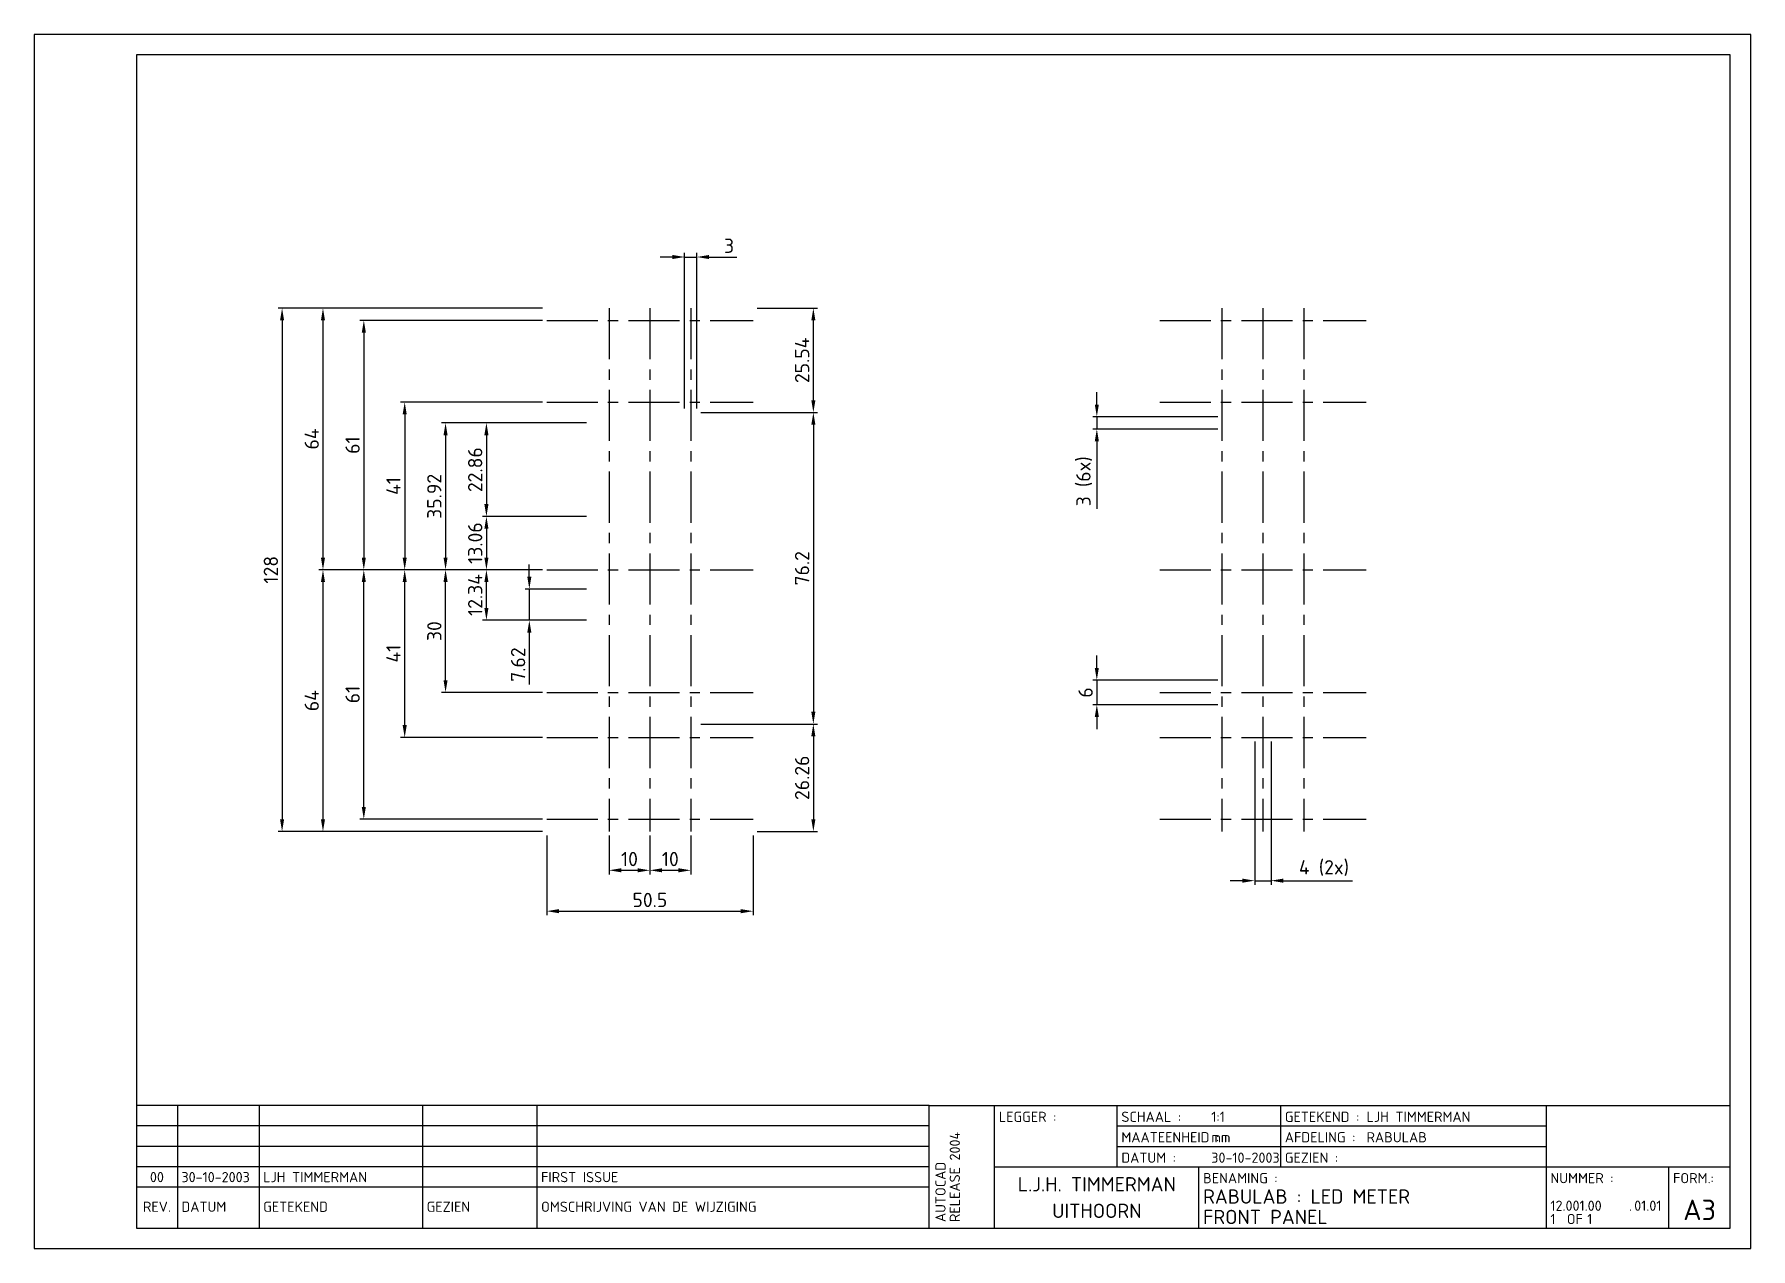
# Paper-space layout 'Layout1' of a CAD drawing. Extents: x 0 to 420, y 0 to 297.
# The model-space entities are those that its viewports show. They can reach past a viewport. Long polylines and large blocks are cut down to what shows.
import ezdxf
from ezdxf.enums import TextEntityAlignment as Align

# ---------------------------------------------------------------- set-up
doc = ezdxf.new("R2010")
doc.units = 0
doc.header["$LTSCALE"] = 10
doc.header["$MEASUREMENT"] = 0
doc.header["$PDMODE"] = 98
doc.header["$PDSIZE"] = -3
doc.linetypes.add('CENTER', pattern=[2, 1.25, -0.25, 0.25, -0.25])
doc.layers.get('0').update_dxf_attribs({"linetype": 'CONTINUOUS'})
doc.layers.get('DEFPOINTS').update_dxf_attribs({"linetype": 'CONTINUOUS'})
for name, color, linetype in [('DIMENSIONS', 1, 'CONTINUOUS'), ('GENERAL', 7, 'CONTINUOUS'), ('TITLEBLOCK', 7, 'CONTINUOUS')]:
    doc.layers.add(name, color=color, linetype=linetype)
doc.styles.add('ISO', font='isocpeur.ttf')
doc.dimstyles.get("Standard").update_dxf_attribs({"dimtxt": 3.5, "dimasz": 3, "dimexe": 1, "dimexo": 1, "dimgap": 1, "dimtad": 1, "dimdec": 3, "dimdsep": 46, "dimtxsty": 'ISO', "dimcen": 1, "dimclrt": 2, "dimadec": 0, "dimazin": 0, "dimtfac": 1, "dimtdec": 3, "dimtmove": 0, "dimatfit": 3, "dimfxl": 0, "dimtolj": 1, "dimarcsym": 0})

# ---------------------------------------------------------------- blocks, each defined once
blk = doc.blocks.new('A3')
at = {"layer": 'TITLEBLOCK', "color": 3}
for p, q in [((219, 35), (25, 35)), ((219, 35), (415, 35)), ((219, 5), (219, 35)), ((235, 5), (235, 35)), ((265, 20), (265, 35)), ((305, 20), (305, 35)), ((370, 5), (370, 35)), ((265, 30), (370, 30)), ((265, 25), (370, 25)), ((235, 20), (415, 20)), ((285, 5), (285, 20)), ((400, 5), (400, 20)), ((219, 15), (25, 15))]:
    blk.add_line(p, q, dxfattribs=at)
at = {"layer": 'TITLEBLOCK'}
for p, q in [((35, 35), (35, 5)), ((55, 35), (55, 5)), ((95, 35), (95, 5)), ((123, 35), (123, 5)), ((219, 30), (25, 30)), ((219, 25), (25, 25)), ((219, 20), (25, 20))]:
    blk.add_line(p, q, dxfattribs=at)
at = {"layer": 'TITLEBLOCK', "color": 1}
blk.add_lwpolyline([(0, 0), (420, 0), (420, 297), (0, 297)], close=True, dxfattribs=at)
at = {"layer": 'TITLEBLOCK', "color": 4}
blk.add_lwpolyline([(25, 5), (415, 5), (415, 292), (25, 292), (25, 5)], dxfattribs=at)
at = {"layer": 'TITLEBLOCK', "style": 'ISO'}
for s, p in [('LEGGER :', (236, 31)), ('SCHAAL :', (266, 31)), ('GETEKEND :', (306, 31)), ('MAATEENHEID :', (266, 26)), ('AFDELING :', (306, 26)), ('DATUM :', (266, 21)), ('GEZIEN :', (306, 21)), ('BENAMING :', (286, 16)), ('NUMMER :', (371, 16)), ('FORM.:', (401, 16)), ('DATUM', (36, 9)), ('GETEKEND', (56, 9)), ('GEZIEN', (96, 9)), ('OMSCHRIJVING VAN DE WIJZIGING', (124, 9)), ('OF', (375, 6)), ('.', (390.25, 9.25))]:
    blk.add_text(s, height=2.5, dxfattribs=at).set_placement(p)
blk.add_text('REV.', height=2.5, dxfattribs=at).set_placement((30, 9), align=Align.CENTER)
for tag, p in [('REV4', (30, 31.25)), ('REV3', (30, 26.25)), ('REV2', (30, 21.25)), ('REV1', (30, 16.25))]:
    blk.add_attdef(tag, text='', height=2.5, dxfattribs=at).set_placement(p, align=Align.CENTER)
for tag, p in [('DATUM4', (36, 31.25)), ('GET4', (56, 31.25)), ('GEZ4', (96, 31.25)), ('OMSCHR4', (124, 31.25)), ('DATUM3', (36, 26.25)), ('GET3', (56, 26.25)), ('GEZ3', (96, 26.25)), ('OMSCHR3', (124, 26.25)), ('DATUM2', (36, 21.25)), ('GET2', (56, 21.25)), ('GEZ2', (96, 21.25)), ('OMSCHR2', (124, 21.25)), ('DATUM1', (36, 16.25)), ('GET1', (56, 16.25)), ('GEZ1', (96, 16.25)), ('OMSCHR1', (124, 16.25))]:
    blk.add_attdef(tag, p, '', height=2.5, dxfattribs=at)
at = {"layer": 'TITLEBLOCK', "color": 2, "style": 'ISO'}
for tag, p, height in [('S', (288, 31), 2.5), ('GET', (326, 31), 2.5), ('OPM1', (371, 31), 2.5), ('ME', (288, 26), 2.5), ('AFD', (326, 26), 2.5), ('OPM2', (371, 26), 2.5), ('LDATUM', (245.5, 21), 2.5), ('DATUM', (288, 21), 2.5), ('GEZ', (326, 21), 2.5), ('OPM3', (371, 21), 2.5), ('BEN1', (286, 11), 3.5), ('CAT', (371, 12.5), 2.5), ('INST', (378, 12.5), 2.5), ('BEN2', (286, 6), 3.5), ('PARTNO', (371, 9.25), 2.5), ('B', (371, 6), 2.5), ('NOBLZ', (380, 6), 2.5), ('TEK', (391.5, 9.25), 2.5)]:
    blk.add_attdef(tag, p, '', height=height, dxfattribs=at)
at = {"layer": 'TITLEBLOCK', "color": 3, "style": 'ISO'}
blk.add_attdef('L', (236, 21), '', height=5, dxfattribs=at)
at = {"layer": 'TITLEBLOCK', "color": 2, "style": 'ISO'}
for tag, p in [('DOSNAAM', (230, 6.5)), ('SYSTEEM', (223, 6.5)), ('FLOPPY', (233.5, 6.5)), ('REL', (226.5, 6.5))]:
    blk.add_attdef(tag, p, '', height=2.5, rotation=90, dxfattribs=at)
for tag, p in [('NAAM', (260, 14)), ('PLAATS', (260, 7.5))]:
    blk.add_attdef(tag, text='', height=3.5, dxfattribs=at).set_placement(p, align=Align.CENTER)
at = {"layer": 'TITLEBLOCK', "color": 3, "style": 'ISO'}
blk.add_attdef('F', text='', height=5, dxfattribs=at).set_placement((407.5, 7), align=Align.CENTER)
blk = doc.blocks.new('*D1')
at = {"layer": 'DEFPOINTS', "color": 0}
for p in [(125.38, 230.04), (70.63, 166.04), (125.38, 166.04)]:
    blk.add_point(p, dxfattribs=at)
at = {"layer": 'DIMENSIONS', "color": 0, "lineweight": -2}
for p, q in [((124.38, 230.04), (69.63, 230.04)), ((70.63, 227.04), (70.63, 169.04)), ((124.38, 166.04), (69.63, 166.04))]:
    blk.add_line(p, q, dxfattribs=at)
at = {"layer": 'DIMENSIONS', "color": 0}
for points in [[(70.13, 227.04), (71.13, 227.04), (70.63, 230.04)], [(70.13, 169.04), (71.13, 169.04), (70.63, 166.04)]]:
    blk.add_solid(points, dxfattribs=at)
at = {"layer": 'DIMENSIONS', "color": 2, "insert": (67.88, 198.04), "char_height": 3.5, "attachment_point": 5, "rotation": 90, "style": 'ISO'}
blk.add_mtext('\\A1;64', dxfattribs=at)
blk = doc.blocks.new('*D2')
at = {"layer": 'DEFPOINTS', "color": 0}
for p in [(125.38, 230.04), (60.63, 102.04), (125.38, 102.04)]:
    blk.add_point(p, dxfattribs=at)
at = {"layer": 'DIMENSIONS', "color": 0, "lineweight": -2}
for p, q in [((124.38, 230.04), (59.63, 230.04)), ((60.63, 227.04), (60.63, 105.04)), ((124.38, 102.04), (59.63, 102.04))]:
    blk.add_line(p, q, dxfattribs=at)
at = {"layer": 'DIMENSIONS', "color": 0}
for points in [[(60.13, 227.04), (61.13, 227.04), (60.63, 230.04)], [(60.13, 105.04), (61.13, 105.04), (60.63, 102.04)]]:
    blk.add_solid(points, dxfattribs=at)
at = {"layer": 'DIMENSIONS', "color": 2, "insert": (57.88, 166.04), "char_height": 3.5, "attachment_point": 5, "rotation": 90, "style": 'ISO'}
blk.add_mtext('\\A1;128', dxfattribs=at)
blk = doc.blocks.new('*D3')
at = {"layer": 'DEFPOINTS', "color": 0}
for p in [(125.38, 166.04), (70.63, 102.04), (125.38, 102.04)]:
    blk.add_point(p, dxfattribs=at)
at = {"layer": 'DIMENSIONS', "color": 0, "lineweight": -2}
for p, q in [((124.38, 166.04), (69.63, 166.04)), ((70.63, 163.04), (70.63, 105.04)), ((124.38, 102.04), (69.63, 102.04))]:
    blk.add_line(p, q, dxfattribs=at)
at = {"layer": 'DIMENSIONS', "color": 0}
for points in [[(70.13, 163.04), (71.13, 163.04), (70.63, 166.04)], [(70.13, 105.04), (71.13, 105.04), (70.63, 102.04)]]:
    blk.add_solid(points, dxfattribs=at)
at = {"layer": 'DIMENSIONS', "color": 2, "insert": (67.88, 134.04), "char_height": 3.5, "attachment_point": 5, "rotation": 90, "style": 'ISO'}
blk.add_mtext('\\A1;64', dxfattribs=at)
blk = doc.blocks.new('*D4')
at = {"layer": 'DEFPOINTS', "color": 0}
for p in [(125.38, 227.04), (80.63, 166.04), (125.38, 166.04)]:
    blk.add_point(p, dxfattribs=at)
at = {"layer": 'DIMENSIONS', "color": 0, "lineweight": -2}
for p, q in [((124.38, 227.04), (79.63, 227.04)), ((80.63, 224.04), (80.63, 169.04)), ((124.38, 166.04), (79.63, 166.04))]:
    blk.add_line(p, q, dxfattribs=at)
at = {"layer": 'DIMENSIONS', "color": 0}
for points in [[(80.13, 224.04), (81.13, 224.04), (80.63, 227.04)], [(80.13, 169.04), (81.13, 169.04), (80.63, 166.04)]]:
    blk.add_solid(points, dxfattribs=at)
at = {"layer": 'DIMENSIONS', "color": 2, "insert": (77.88, 196.54), "char_height": 3.5, "attachment_point": 5, "rotation": 90, "style": 'ISO'}
blk.add_mtext('\\A1;61', dxfattribs=at)
blk = doc.blocks.new('*D5')
at = {"layer": 'DEFPOINTS', "color": 0}
for p in [(125.38, 207.04), (90.63, 166.04), (125.38, 166.04)]:
    blk.add_point(p, dxfattribs=at)
at = {"layer": 'DIMENSIONS', "color": 0, "lineweight": -2}
for p, q in [((124.38, 207.04), (89.63, 207.04)), ((90.63, 204.04), (90.63, 169.04)), ((124.38, 166.04), (89.63, 166.04))]:
    blk.add_line(p, q, dxfattribs=at)
at = {"layer": 'DIMENSIONS', "color": 0}
for points in [[(90.13, 204.04), (91.13, 204.04), (90.63, 207.04)], [(90.13, 169.04), (91.13, 169.04), (90.63, 166.04)]]:
    blk.add_solid(points, dxfattribs=at)
at = {"layer": 'DIMENSIONS', "color": 2, "insert": (87.88, 186.54), "char_height": 3.5, "attachment_point": 5, "rotation": 90, "style": 'ISO'}
blk.add_mtext('\\A1;41', dxfattribs=at)
blk = doc.blocks.new('*D6')
at = {"layer": 'DEFPOINTS', "color": 0}
for p in [(125.38, 102.04), (175.88, 102.04), (175.88, 82.54)]:
    blk.add_point(p, dxfattribs=at)
at = {"layer": 'DIMENSIONS', "color": 0, "lineweight": -2}
for p, q in [((125.38, 101.04), (125.38, 81.54)), ((175.88, 101.04), (175.88, 81.54)), ((128.38, 82.54), (172.88, 82.54))]:
    blk.add_line(p, q, dxfattribs=at)
at = {"layer": 'DIMENSIONS', "color": 0}
for points in [[(128.38, 83.04), (128.38, 82.04), (125.38, 82.54)], [(172.88, 83.04), (172.88, 82.04), (175.88, 82.54)]]:
    blk.add_solid(points, dxfattribs=at)
at = {"layer": 'DIMENSIONS', "color": 2, "insert": (150.63, 85.29), "char_height": 3.5, "attachment_point": 5, "style": 'ISO'}
blk.add_mtext('\\A1;50.5', dxfattribs=at)
blk = doc.blocks.new('*D9')
at = {"layer": 'DEFPOINTS', "color": 0}
for p in [(100.63, 166.04), (125.38, 166.04), (125.38, 136.04)]:
    blk.add_point(p, dxfattribs=at)
at = {"layer": 'DIMENSIONS', "color": 0, "lineweight": -2}
for p, q in [((124.38, 166.04), (99.63, 166.04)), ((100.63, 139.04), (100.63, 163.04)), ((124.38, 136.04), (99.63, 136.04))]:
    blk.add_line(p, q, dxfattribs=at)
at = {"layer": 'DIMENSIONS', "color": 0}
for points in [[(100.13, 163.04), (101.13, 163.04), (100.63, 166.04)], [(100.13, 139.04), (101.13, 139.04), (100.63, 136.04)]]:
    blk.add_solid(points, dxfattribs=at)
at = {"layer": 'DIMENSIONS', "color": 2, "insert": (97.88, 151.04), "char_height": 3.5, "attachment_point": 5, "rotation": 90, "style": 'ISO'}
blk.add_mtext('\\A1;30', dxfattribs=at)
blk = doc.blocks.new('*D8')
at = {"layer": 'DEFPOINTS', "color": 0}
for p in [(90.63, 166.04), (125.38, 166.04), (125.38, 125.04)]:
    blk.add_point(p, dxfattribs=at)
at = {"layer": 'DIMENSIONS', "color": 0, "lineweight": -2}
for p, q in [((124.38, 166.04), (89.63, 166.04)), ((90.63, 128.04), (90.63, 163.04)), ((124.38, 125.04), (89.63, 125.04))]:
    blk.add_line(p, q, dxfattribs=at)
at = {"layer": 'DIMENSIONS', "color": 0}
for points in [[(90.13, 163.04), (91.13, 163.04), (90.63, 166.04)], [(90.13, 128.04), (91.13, 128.04), (90.63, 125.04)]]:
    blk.add_solid(points, dxfattribs=at)
at = {"layer": 'DIMENSIONS', "color": 2, "insert": (87.88, 145.54), "char_height": 3.5, "attachment_point": 5, "rotation": 90, "style": 'ISO'}
blk.add_mtext('\\A1;41', dxfattribs=at)
blk = doc.blocks.new('*D7')
at = {"layer": 'DEFPOINTS', "color": 0}
for p in [(80.63, 166.04), (125.38, 166.04), (125.38, 105.04)]:
    blk.add_point(p, dxfattribs=at)
at = {"layer": 'DIMENSIONS', "color": 0, "lineweight": -2}
for p, q in [((124.38, 166.04), (79.63, 166.04)), ((80.63, 108.04), (80.63, 163.04)), ((124.38, 105.04), (79.63, 105.04))]:
    blk.add_line(p, q, dxfattribs=at)
at = {"layer": 'DIMENSIONS', "color": 0}
for points in [[(80.13, 163.04), (81.13, 163.04), (80.63, 166.04)], [(80.13, 108.04), (81.13, 108.04), (80.63, 105.04)]]:
    blk.add_solid(points, dxfattribs=at)
at = {"layer": 'DIMENSIONS', "color": 2, "insert": (77.88, 135.54), "char_height": 3.5, "attachment_point": 5, "rotation": 90, "style": 'ISO'}
blk.add_mtext('\\A1;61', dxfattribs=at)
blk = doc.blocks.new('*D12')
at = {"layer": 'DEFPOINTS', "color": 0}
for p in [(162.13, 204.5), (162.13, 128.3), (190.63, 128.3)]:
    blk.add_point(p, dxfattribs=at)
at = {"layer": 'DIMENSIONS', "color": 0, "lineweight": -2}
for p, q in [((163.13, 204.5), (191.63, 204.5)), ((190.63, 201.5), (190.63, 131.3)), ((163.13, 128.3), (191.63, 128.3))]:
    blk.add_line(p, q, dxfattribs=at)
at = {"layer": 'DIMENSIONS', "color": 0}
for points in [[(190.13, 201.5), (191.13, 201.5), (190.63, 204.5)], [(190.13, 131.3), (191.13, 131.3), (190.63, 128.3)]]:
    blk.add_solid(points, dxfattribs=at)
at = {"layer": 'DIMENSIONS', "color": 2, "insert": (187.88, 166.4), "char_height": 3.5, "attachment_point": 5, "rotation": 90, "style": 'ISO'}
blk.add_mtext('\\A1;76.2', dxfattribs=at)
blk = doc.blocks.new('*D13')
at = {"layer": 'DEFPOINTS', "color": 0}
for p in [(162.13, 128.3), (175.88, 102.04), (190.63, 102.04)]:
    blk.add_point(p, dxfattribs=at)
at = {"layer": 'DIMENSIONS', "color": 0, "lineweight": -2}
for p, q in [((163.13, 128.3), (191.63, 128.3)), ((190.63, 125.3), (190.63, 105.04)), ((176.88, 102.04), (191.63, 102.04))]:
    blk.add_line(p, q, dxfattribs=at)
at = {"layer": 'DIMENSIONS', "color": 0}
for points in [[(190.13, 125.3), (191.13, 125.3), (190.63, 128.3)], [(190.13, 105.04), (191.13, 105.04), (190.63, 102.04)]]:
    blk.add_solid(points, dxfattribs=at)
at = {"layer": 'DIMENSIONS', "color": 2, "insert": (187.88, 115.17), "char_height": 3.5, "attachment_point": 5, "rotation": 90, "style": 'ISO'}
blk.add_mtext('\\A1;26.26', dxfattribs=at)
blk = doc.blocks.new('*D14')
at = {"layer": 'DEFPOINTS', "color": 0}
for p in [(175.88, 230.04), (190.63, 230.04), (162.13, 204.5)]:
    blk.add_point(p, dxfattribs=at)
at = {"layer": 'DIMENSIONS', "color": 0, "lineweight": -2}
for p, q in [((176.88, 230.04), (191.63, 230.04)), ((190.63, 207.5), (190.63, 227.04)), ((163.13, 204.5), (191.63, 204.5))]:
    blk.add_line(p, q, dxfattribs=at)
at = {"layer": 'DIMENSIONS', "color": 0}
for points in [[(190.13, 227.04), (191.13, 227.04), (190.63, 230.04)], [(190.13, 207.5), (191.13, 207.5), (190.63, 204.5)]]:
    blk.add_solid(points, dxfattribs=at)
at = {"layer": 'DIMENSIONS', "color": 2, "insert": (187.88, 217.27), "char_height": 3.5, "attachment_point": 5, "rotation": 90, "style": 'ISO'}
blk.add_mtext('\\A1;25.54', dxfattribs=at)
blk = doc.blocks.new('*D15')
at = {"layer": 'DEFPOINTS', "color": 0}
for p in [(162.13, 242.54), (159.13, 204.5), (162.13, 204.5)]:
    blk.add_point(p, dxfattribs=at)
at = {"layer": 'DIMENSIONS', "color": 0, "lineweight": -2}
for p, q in [((156.13, 242.54), (153.13, 242.54)), ((159.13, 205.5), (159.13, 243.54)), ((159.13, 242.54), (162.13, 242.54)), ((162.13, 205.5), (162.13, 243.54)), ((165.13, 242.54), (171.88, 242.54))]:
    blk.add_line(p, q, dxfattribs=at)
at = {"layer": 'DIMENSIONS', "color": 0}
for points in [[(156.13, 243.04), (156.13, 242.04), (159.13, 242.54)], [(165.13, 243.04), (165.13, 242.04), (162.13, 242.54)]]:
    blk.add_solid(points, dxfattribs=at)
at = {"layer": 'DIMENSIONS', "color": 2, "insert": (170, 245.29), "char_height": 3.5, "attachment_point": 5, "style": 'ISO'}
blk.add_mtext('\\A1;3', dxfattribs=at)
blk = doc.blocks.new('*D16')
at = {"layer": 'DEFPOINTS', "color": 0}
for p in [(136.13, 201.96), (100.63, 166.04), (125.38, 166.04)]:
    blk.add_point(p, dxfattribs=at)
at = {"layer": 'DIMENSIONS', "color": 0, "lineweight": -2}
for p, q in [((135.13, 201.96), (99.63, 201.96)), ((100.63, 198.96), (100.63, 169.04)), ((124.38, 166.04), (99.63, 166.04))]:
    blk.add_line(p, q, dxfattribs=at)
at = {"layer": 'DIMENSIONS', "color": 0}
for points in [[(100.13, 198.96), (101.13, 198.96), (100.63, 201.96)], [(100.13, 169.04), (101.13, 169.04), (100.63, 166.04)]]:
    blk.add_solid(points, dxfattribs=at)
at = {"layer": 'DIMENSIONS', "color": 2, "insert": (97.88, 184), "char_height": 3.5, "attachment_point": 5, "rotation": 90, "style": 'ISO'}
blk.add_mtext('\\A1;35.92', dxfattribs=at)
blk = doc.blocks.new('*D17')
at = {"layer": 'DEFPOINTS', "color": 0}
for p in [(136.13, 179.1), (110.63, 166.04), (125.38, 166.04)]:
    blk.add_point(p, dxfattribs=at)
at = {"layer": 'DIMENSIONS', "color": 0, "lineweight": -2}
for p, q in [((135.13, 179.1), (109.63, 179.1)), ((110.63, 176.1), (110.63, 169.04)), ((124.38, 166.04), (109.63, 166.04))]:
    blk.add_line(p, q, dxfattribs=at)
at = {"layer": 'DIMENSIONS', "color": 0}
for points in [[(110.13, 176.1), (111.13, 176.1), (110.63, 179.1)], [(110.13, 169.04), (111.13, 169.04), (110.63, 166.04)]]:
    blk.add_solid(points, dxfattribs=at)
at = {"layer": 'DIMENSIONS', "color": 2, "insert": (107.88, 172.57), "char_height": 3.5, "attachment_point": 5, "rotation": 90, "style": 'ISO'}
blk.add_mtext('\\A1;13.06', dxfattribs=at)
blk = doc.blocks.new('*D18')
at = {"layer": 'DEFPOINTS', "color": 0}
for p in [(110.63, 166.04), (125.38, 166.04), (136.13, 153.7)]:
    blk.add_point(p, dxfattribs=at)
at = {"layer": 'DIMENSIONS', "color": 0, "lineweight": -2}
for p, q in [((124.38, 166.04), (109.63, 166.04)), ((110.63, 156.7), (110.63, 163.04)), ((135.13, 153.7), (109.63, 153.7))]:
    blk.add_line(p, q, dxfattribs=at)
at = {"layer": 'DIMENSIONS', "color": 0}
for points in [[(110.13, 163.04), (111.13, 163.04), (110.63, 166.04)], [(110.13, 156.7), (111.13, 156.7), (110.63, 153.7)]]:
    blk.add_solid(points, dxfattribs=at)
at = {"layer": 'DIMENSIONS', "color": 2, "insert": (107.88, 159.87), "char_height": 3.5, "attachment_point": 5, "rotation": 90, "style": 'ISO'}
blk.add_mtext('\\A1;12.34', dxfattribs=at)
blk = doc.blocks.new('*D19')
at = {"layer": 'DEFPOINTS', "color": 0}
for p in [(136.13, 161.32), (121.13, 153.7), (136.13, 153.7)]:
    blk.add_point(p, dxfattribs=at)
at = {"layer": 'DIMENSIONS', "color": 0, "lineweight": -2}
for p, q in [((121.13, 164.32), (121.13, 167.32)), ((135.13, 161.32), (120.13, 161.32)), ((121.13, 161.32), (121.13, 153.7)), ((135.13, 153.7), (120.13, 153.7)), ((121.13, 150.7), (121.13, 138))]:
    blk.add_line(p, q, dxfattribs=at)
at = {"layer": 'DIMENSIONS', "color": 0}
for points in [[(120.63, 164.32), (121.63, 164.32), (121.13, 161.32)], [(120.63, 150.7), (121.63, 150.7), (121.13, 153.7)]]:
    blk.add_solid(points, dxfattribs=at)
at = {"layer": 'DIMENSIONS', "color": 2, "insert": (118.38, 142.85), "char_height": 3.5, "attachment_point": 5, "rotation": 90, "style": 'ISO'}
blk.add_mtext('\\A1;7.62', dxfattribs=at)
blk = doc.blocks.new('*D20')
at = {"layer": 'DEFPOINTS', "color": 0}
for p in [(136.13, 201.96), (110.63, 179.1), (136.13, 179.1)]:
    blk.add_point(p, dxfattribs=at)
at = {"layer": 'DIMENSIONS', "color": 0, "lineweight": -2}
for p, q in [((135.13, 201.96), (109.63, 201.96)), ((110.63, 198.96), (110.63, 182.1)), ((135.13, 179.1), (109.63, 179.1))]:
    blk.add_line(p, q, dxfattribs=at)
at = {"layer": 'DIMENSIONS', "color": 0}
for points in [[(110.13, 198.96), (111.13, 198.96), (110.63, 201.96)], [(110.13, 182.1), (111.13, 182.1), (110.63, 179.1)]]:
    blk.add_solid(points, dxfattribs=at)
at = {"layer": 'DIMENSIONS', "color": 2, "insert": (107.88, 190.53), "char_height": 3.5, "attachment_point": 5, "rotation": 90, "style": 'ISO'}
blk.add_mtext('\\A1;22.86', dxfattribs=at)
blk = doc.blocks.new('*D21')
at = {"layer": 'DEFPOINTS', "color": 0}
for p in [(140.63, 102.04), (150.63, 102.04), (150.63, 92.54)]:
    blk.add_point(p, dxfattribs=at)
at = {"layer": 'DIMENSIONS', "color": 0, "lineweight": -2}
for p, q in [((140.63, 101.04), (140.63, 91.54)), ((150.63, 101.04), (150.63, 91.54)), ((143.63, 92.54), (147.63, 92.54))]:
    blk.add_line(p, q, dxfattribs=at)
at = {"layer": 'DIMENSIONS', "color": 0}
for points in [[(143.63, 93.04), (143.63, 92.04), (140.63, 92.54)], [(147.63, 93.04), (147.63, 92.04), (150.63, 92.54)]]:
    blk.add_solid(points, dxfattribs=at)
at = {"layer": 'DIMENSIONS', "color": 2, "insert": (145.63, 95.29), "char_height": 3.5, "attachment_point": 5, "style": 'ISO'}
blk.add_mtext('\\A1;10', dxfattribs=at)
blk = doc.blocks.new('*D22')
at = {"layer": 'DEFPOINTS', "color": 0}
for p in [(150.63, 102.04), (160.63, 102.04), (160.63, 92.54)]:
    blk.add_point(p, dxfattribs=at)
at = {"layer": 'DIMENSIONS', "color": 0, "lineweight": -2}
for p, q in [((150.63, 101.04), (150.63, 91.54)), ((160.63, 101.04), (160.63, 91.54)), ((153.63, 92.54), (157.63, 92.54))]:
    blk.add_line(p, q, dxfattribs=at)
at = {"layer": 'DIMENSIONS', "color": 0}
for points in [[(153.63, 93.04), (153.63, 92.04), (150.63, 92.54)], [(157.63, 93.04), (157.63, 92.04), (160.63, 92.54)]]:
    blk.add_solid(points, dxfattribs=at)
at = {"layer": 'DIMENSIONS', "color": 2, "insert": (155.63, 95.29), "char_height": 3.5, "attachment_point": 5, "style": 'ISO'}
blk.add_mtext('\\A1;10', dxfattribs=at)
blk = doc.blocks.new('*D23')
at = {"layer": 'DEFPOINTS', "color": 0}
for p in [(290.63, 203.46), (260, 200.46), (290.63, 200.46)]:
    blk.add_point(p, dxfattribs=at)
at = {"layer": 'DIMENSIONS', "color": 0, "lineweight": -2}
for p, q in [((260, 206.46), (260, 209.46)), ((289.63, 203.46), (259, 203.46)), ((260, 203.46), (260, 200.46)), ((289.63, 200.46), (259, 200.46)), ((260, 197.46), (260, 180.91))]:
    blk.add_line(p, q, dxfattribs=at)
at = {"layer": 'DIMENSIONS', "color": 0}
for points in [[(259.5, 206.46), (260.5, 206.46), (260, 203.46)], [(259.5, 197.46), (260.5, 197.46), (260, 200.46)]]:
    blk.add_solid(points, dxfattribs=at)
at = {"layer": 'DIMENSIONS', "color": 2, "insert": (256.9, 187.68), "char_height": 3.5, "attachment_point": 5, "rotation": 90, "style": 'ISO'}
blk.add_mtext('\\A1;3 (6x)', dxfattribs=at)
blk = doc.blocks.new('*D24')
at = {"layer": 'DEFPOINTS', "color": 0}
for p in [(290.63, 139.04), (260, 133.04), (290.63, 133.04)]:
    blk.add_point(p, dxfattribs=at)
at = {"layer": 'DIMENSIONS', "color": 0, "lineweight": -2}
for p, q in [((260, 142.04), (260, 145.04)), ((289.63, 139.04), (259, 139.04)), ((260, 139.04), (260, 133.04)), ((289.63, 133.04), (259, 133.04)), ((260, 130.04), (260, 127.04))]:
    blk.add_line(p, q, dxfattribs=at)
at = {"layer": 'DIMENSIONS', "color": 0}
for points in [[(259.5, 142.04), (260.5, 142.04), (260, 139.04)], [(259.5, 130.04), (260.5, 130.04), (260, 133.04)]]:
    blk.add_solid(points, dxfattribs=at)
at = {"layer": 'DIMENSIONS', "color": 2, "insert": (257.25, 136.04), "char_height": 3.5, "attachment_point": 5, "rotation": 90, "style": 'ISO'}
blk.add_mtext('\\A1;6', dxfattribs=at)
blk = doc.blocks.new('*D25')
at = {"layer": 'DEFPOINTS', "color": 0}
for p in [(298.63, 125.04), (302.63, 125.04), (302.63, 90)]:
    blk.add_point(p, dxfattribs=at)
at = {"layer": 'DIMENSIONS', "color": 0, "lineweight": -2}
for p, q in [((298.63, 124.04), (298.63, 89)), ((302.63, 124.04), (302.63, 89)), ((295.63, 90), (292.63, 90)), ((298.63, 90), (302.63, 90)), ((305.63, 90), (322.53, 90))]:
    blk.add_line(p, q, dxfattribs=at)
at = {"layer": 'DIMENSIONS', "color": 0}
for points in [[(295.63, 90.5), (295.63, 89.5), (298.63, 90)], [(305.63, 90.5), (305.63, 89.5), (302.63, 90)]]:
    blk.add_solid(points, dxfattribs=at)
at = {"layer": 'DIMENSIONS', "color": 2, "insert": (315.58, 93.1), "char_height": 3.5, "attachment_point": 5, "style": 'ISO'}
blk.add_mtext('\\A1;4 (2x)', dxfattribs=at)

msp = doc.modelspace()

# ---------------------------------------------------------------- linework, layer by layer
at = {"color": 1, "linetype": 'CENTER'}
for p, q in [((15.25, 128), (15.25, 0)), ((25.25, 128), (25.25, 0)), ((35.25, 128), (35.25, 0)), ((165.25, 128), (165.25, 0)), ((175.25, 128), (175.25, 0)), ((185.25, 128), (185.25, 0)), ((0, 125), (50.5, 125)), ((150, 125), (200.5, 125)), ((0, 105), (50.5, 105)), ((150, 105), (200.5, 105)), ((0, 64), (50.5, 64)), ((150, 64), (200.5, 64)), ((0, 34), (50.5, 34)), ((150, 34), (200.5, 34)), ((0, 23), (50.5, 23)), ((150, 23), (200.5, 23)), ((0, 3), (50.5, 3)), ((150, 3), (200.5, 3))]:
    msp.add_line(p, q, dxfattribs=at)

psp = doc.layouts.get("Layout1")

# ---------------------------------------------------------------- block references
ref = psp.add_blockref('A3', (0, 0))
ref.add_attrib('PARTNO', '12.001.00', (371, 9.25), dxfattribs={"layer": 'TITLEBLOCK', "color": 2, "height": 2.5, "style": 'ISO'})
ref.add_attrib('TEK', '01.01', (391.5, 9.25), dxfattribs={"layer": 'TITLEBLOCK', "color": 2, "height": 2.5, "style": 'ISO'})
ref.add_attrib('B', '1', (371, 6), dxfattribs={"layer": 'TITLEBLOCK', "color": 2, "height": 2.5, "style": 'ISO'})
ref.add_attrib('NOBLZ', '1', (380, 6), dxfattribs={"layer": 'TITLEBLOCK', "color": 2, "height": 2.5, "style": 'ISO'})
ref.add_attrib('F', 'A3', dxfattribs={"layer": 'TITLEBLOCK', "color": 3, "height": 5, "style": 'ISO'}).set_placement((407.5, 7), align=Align.CENTER)
ref.add_attrib('BEN1', 'RABULAB : LED METER', (286, 11), dxfattribs={"layer": 'TITLEBLOCK', "color": 2, "height": 3.5, "style": 'ISO'})
ref.add_attrib('BEN2', 'FRONT PANEL', (286, 6), dxfattribs={"layer": 'TITLEBLOCK', "color": 2, "height": 3.5, "style": 'ISO'})
ref.add_attrib('S', '1:1', (288, 31), dxfattribs={"layer": 'TITLEBLOCK', "color": 2, "height": 2.5, "style": 'ISO'})
ref.add_attrib('ME', 'mm', (288, 26), dxfattribs={"layer": 'TITLEBLOCK', "color": 2, "height": 2.5, "style": 'ISO'})
ref.add_attrib('DATUM', '30-10-2003', (288, 21), dxfattribs={"layer": 'TITLEBLOCK', "color": 2, "height": 2.5, "style": 'ISO'})
ref.add_attrib('GET', 'LJH TIMMERMAN', (326, 31), dxfattribs={"layer": 'TITLEBLOCK', "color": 2, "height": 2.5, "style": 'ISO'})
ref.add_attrib('AFD', 'RABULAB', (326, 26), dxfattribs={"layer": 'TITLEBLOCK', "color": 2, "height": 2.5, "style": 'ISO'})
ref.add_attrib('NAAM', 'L.J.H. TIMMERMAN', dxfattribs={"layer": 'TITLEBLOCK', "color": 2, "height": 3.5, "style": 'ISO'}).set_placement((260, 14), align=Align.CENTER)
ref.add_attrib('PLAATS', 'UITHOORN', dxfattribs={"layer": 'TITLEBLOCK', "color": 2, "height": 3.5, "style": 'ISO'}).set_placement((260, 7.5), align=Align.CENTER)
ref.add_attrib('SYSTEEM', 'AUTOCAD', (223, 6.5), dxfattribs={"layer": 'TITLEBLOCK', "color": 2, "height": 2.5, "rotation": 90, "style": 'ISO'})
ref.add_attrib('REL', 'RELEASE 2004', (226.5, 6.5), dxfattribs={"layer": 'TITLEBLOCK', "color": 2, "height": 2.5, "rotation": 90, "style": 'ISO'})
ref.add_attrib('REV1', '00', dxfattribs={"layer": 'TITLEBLOCK', "height": 2.5, "style": 'ISO'}).set_placement((30, 16.25), align=Align.CENTER)
ref.add_attrib('DATUM1', '30-10-2003', (36, 16.25), dxfattribs={"layer": 'TITLEBLOCK', "height": 2.5, "style": 'ISO'})
ref.add_attrib('GET1', 'LJH TIMMERMAN', (56, 16.25), dxfattribs={"layer": 'TITLEBLOCK', "height": 2.5, "style": 'ISO'})
ref.add_attrib('OMSCHR1', 'FIRST ISSUE', (124, 16.25), dxfattribs={"layer": 'TITLEBLOCK', "height": 2.5, "style": 'ISO'})

# ---------------------------------------------------------------- dimensions: what is measured, and where the dimension line sits
at = {"layer": 'DIMENSIONS'}
for base, p1, p2, picture, middle in [((162.1293, 242.5404), (159.1293, 204.4994), (162.1293, 204.4994), '*D15', (170.0043, 245.2904)), ((175.8793, 82.5404), (125.3793, 102.0394), (175.8793, 102.0394), '*D6', (150.6293, 85.2904)), ((150.6293, 92.5404), (140.6293, 102.0394), (150.6293, 102.0394), '*D21', (145.6293, 95.2904)), ((160.6293, 92.5404), (150.6293, 102.0394), (160.6293, 102.0394), '*D22', (155.6293, 95.2904))]:
    dim = psp.add_linear_dim(base=base, p1=p1, p2=p2, dimstyle='Standard', dxfattribs=at)
    dim.commit()
    dim.dimension.update_dxf_attribs({"geometry": picture, "text_midpoint": middle})
for base, p1, p2, angle, picture, middle in [((60.629, 102.0394), (125.3793, 230.0394), (125.3793, 102.0394), 90, '*D2', (57.879, 166.0394)), ((70.629, 166.0394), (125.3793, 230.0394), (125.3793, 166.0394), 90, '*D1', (67.879, 198.0394)), ((80.629, 166.0394), (125.3793, 227.0394), (125.3793, 166.0394), 90, '*D4', (77.879, 196.5394)), ((190.629, 230.0394), (162.1293, 204.4994), (175.8793, 230.0394), 90, '*D14', (187.879, 217.2694)), ((90.629, 166.0394), (125.3793, 207.0394), (125.3793, 166.0394), 90, '*D5', (87.879, 186.5394)), ((100.629, 166.0394), (136.1293, 201.9594), (125.3793, 166.0394), 90, '*D16', (97.879, 183.9994)), ((110.629, 179.0994), (136.1293, 201.9594), (136.1293, 179.0994), 90, '*D20', (107.879, 190.5294)), ((190.629, 128.2994), (162.1293, 204.4994), (162.1293, 128.2994), 90, '*D12', (187.879, 166.3994)), ((110.629, 166.0394), (136.1293, 179.0994), (125.3793, 166.0394), 90, '*D17', (107.879, 172.5694)), ((70.629, 102.0394), (125.3793, 166.0394), (125.3793, 102.0394), 90, '*D3', (67.879, 134.0394)), ((80.629, 166.0394), (125.3793, 105.0394), (125.3793, 166.0394), 270, '*D7', (77.879, 135.5394)), ((90.629, 166.0394), (125.3793, 125.0394), (125.3793, 166.0394), 270, '*D8', (87.879, 145.5394)), ((100.629, 166.0394), (125.3793, 136.0394), (125.3793, 166.0394), 270, '*D9', (97.879, 151.0394)), ((110.629, 166.0394), (136.1293, 153.6994), (125.3793, 166.0394), 90, '*D18', (107.879, 159.8694)), ((121.129, 153.6994), (136.1293, 161.3194), (136.1293, 153.6994), 90, '*D19', (118.379, 142.8494)), ((260, 133.0394), (290.6293, 139.0394), (290.6293, 133.0394), 90, '*D24', (257.25, 136.0394)), ((190.629, 102.0394), (162.1293, 128.2994), (175.8793, 102.0394), 90, '*D13', (187.879, 115.1694))]:
    dim = psp.add_linear_dim(base=base, p1=p1, p2=p2, angle=angle, dimstyle='Standard', dxfattribs=at)
    dim.commit()
    dim.dimension.update_dxf_attribs({"geometry": picture, "text_midpoint": middle})
dim = psp.add_linear_dim(base=(260, 200.4594), p1=(290.6293, 203.4594), p2=(290.6293, 200.4594), angle=90, text='<> (6x)', dimstyle='Standard', dxfattribs=at)
dim.commit()
dim.dimension.update_dxf_attribs({"geometry": '*D23', "text_midpoint": (256.9, 187.6844)})
dim = psp.add_linear_dim(base=(302.6293, 90), p1=(298.6293, 125.0394), p2=(302.6293, 125.0394), text='<> (2x)', dimstyle='Standard', dxfattribs=at)
dim.commit()
dim.dimension.update_dxf_attribs({"geometry": '*D25', "text_midpoint": (315.5793, 93.1)})

# ---------------------------------------------------------------- viewports
at = {"layer": 'GENERAL'}
psp.add_viewport(center=(220, 163.5), size=(390, 257), view_center_point=(94.6207, 61.4606), view_height=257, dxfattribs=at)

doc.saveas('drawing.dxf')
